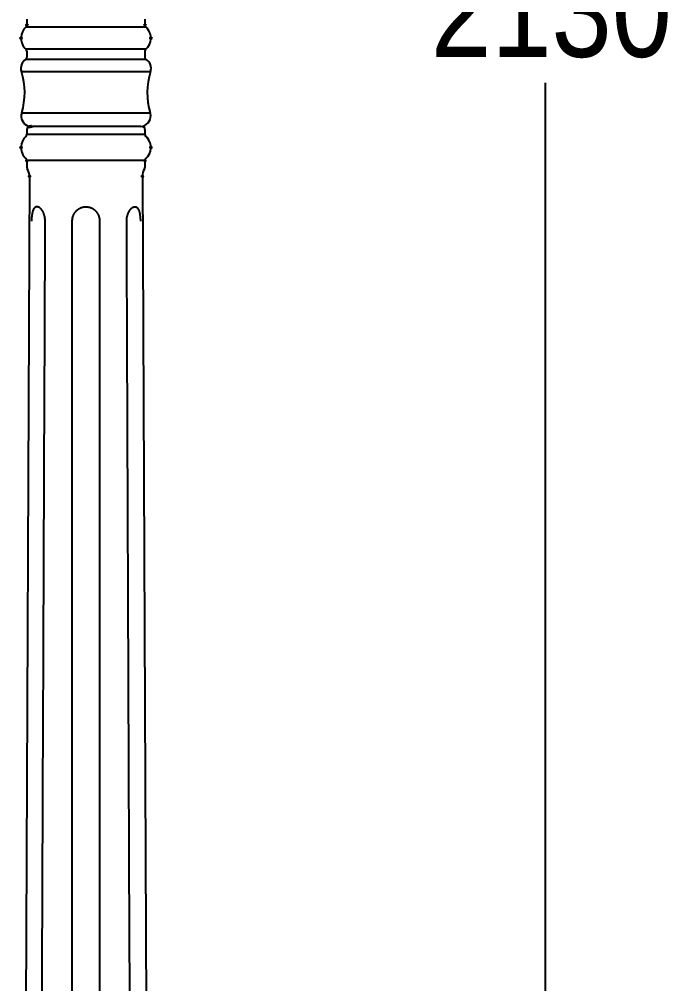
# Model space of a CAD drawing. Extents: x 0 to 88, y 0 to 429.
# Drawn here: x 16.3 to 88.5, y 107.4 to 214.8 of the extents above; entities that cross this region are included whole.
import ezdxf

# ---------------------------------------------------------------- set-up
doc = ezdxf.new("R2010")
doc.units = 0
doc.layers.add('LIVELLO_1', color=160, linetype='Continuous')
doc.styles.add('STD', font='txt')

# ---------------------------------------------------------------- blocks, each defined once
blk = doc.blocks.new('AI9-BLK1')
at = {"layer": 'LIVELLO_1', "color": 7}
for p, q in [((-26.81, 0.29), (-26.81, -0.35)), ((-13.67, 0.29), (-13.67, -0.35)), ((-13.57, -0.57), (-26.91, -0.57)), ((-13.57, -3.05), (-26.91, -3.05)), ((-13.53, -4.19), (-26.95, -4.19)), ((-26.81, -3.27), (-26.81, -3.94)), ((-13.67, -3.27), (-13.67, -3.94)), ((-27.42, -5.54), (-13.05, -5.54)), ((30.86, -6.8), (30.86, -186.05)), ((-27.39, -10.12), (-13.08, -10.12)), ((-26.51, -11.68), (-26.12, -11.64)), ((-14.13, -11.64), (-26.35, -11.64)), ((-14.35, -11.64), (-26.12, -11.64)), ((-13.96, -11.68), (-14.35, -11.64)), ((-26.81, -11.97), (-26.81, -12.52)), ((-13.67, -12.52), (-26.81, -12.52)), ((-13.67, -11.97), (-13.67, -12.52)), ((-13.67, -15.44), (-26.81, -15.44)), ((-26.81, -15.44), (-26.81, -16.2)), ((-13.67, -15.44), (-13.67, -16.2)), ((-26.51, -17.2), (-27.1, -147.01)), ((-13.96, -17.2), (-13.37, -147.01))]:
    blk.add_line(p, q, dxfattribs=at)
for centre, radius in [((-13.01, -1.81), 0.0925), ((-26.35, -11.64), 0.0919), ((-13.01, -13.98), 0.0925)]:
    blk.add_circle(centre, radius, dxfattribs=at)
for centre, major_axis, ratio in [((-26.81, -0.35), (0.0913, 0), 0.960468), ((-13.67, -0.35), (0.0913, 0), 0.960468), ((-27.47, -1.81), (-0.0005, -0.0925), 0.968328), ((-26.52, -11.68), (0.0024, -0.0925), 0.973598), ((-27.47, -13.98), (-0.0028, -0.0923), 0.968758), ((-26.81, -15.44), (0.0913, 0), 0.960468), ((-13.67, -15.44), (0.0913, 0), 0.960468), ((-26.52, -17.2), (0.0901, 0), 0.973599), ((-13.96, -17.2), (-0.004, -0.0923), 0.981333)]:
    blk.add_ellipse(centre, major_axis=major_axis, ratio=ratio, dxfattribs=at)
for points, knots in [([(-26.91, -0.57), (-27.6, -1.18), (-27.65, -2.23), (-27.05, -2.91), (-27, -2.96), (-26.96, -3.01), (-26.91, -3.05)], [0, 0, 0, 0, 1, 1, 1, 2, 2, 2, 2]), ([(-13.57, -3.05), (-12.88, -2.44), (-12.82, -1.4), (-13.43, -0.71), (-13.47, -0.66), (-13.52, -0.61), (-13.57, -0.57)], [0, 0, 0, 0, 1, 1, 1, 2, 2, 2, 2]), ([(-27.39, -10.12), (-27.59, -10.75), (-27.24, -11.4), (-26.62, -11.6), (-26.53, -11.62), (-26.44, -11.64), (-26.35, -11.64)], [0, 0, 0, 0, 1, 1, 1, 2, 2, 2, 2]), ([(-14.13, -11.64), (-13.47, -11.6), (-12.99, -11.04), (-13.03, -10.39), (-13.04, -10.3), (-13.06, -10.21), (-13.08, -10.12)], [0, 0, 0, 0, 1, 1, 1, 2, 2, 2, 2]), ([(-26.91, -12.74), (-27.6, -13.35), (-27.65, -14.4), (-27.05, -15.08), (-27, -15.13), (-26.96, -15.18), (-26.91, -15.22)], [0, 0, 0, 0, 1, 1, 1, 2, 2, 2, 2]), ([(-13.57, -15.22), (-12.88, -14.61), (-12.82, -13.56), (-13.43, -12.88), (-13.47, -12.83), (-13.52, -12.79), (-13.57, -12.74)], [0, 0, 0, 0, 1, 1, 1, 2, 2, 2, 2]), ([(-24.77, -22.18), (-24.77, -22.12), (-24.77, -22.06), (-24.78, -22), (-24.78, -21.94), (-24.79, -21.89), (-24.8, -21.84), (-24.8, -21.8), (-24.81, -21.76), (-24.82, -21.71), (-24.82, -21.67), (-24.83, -21.63), (-24.84, -21.59), (-24.85, -21.57), (-24.86, -21.54), (-24.87, -21.51), (-24.87, -21.48), (-24.89, -21.45), (-24.89, -21.43), (-24.9, -21.4), (-24.91, -21.37), (-24.92, -21.35), (-24.93, -21.32), (-24.95, -21.29), (-24.96, -21.26), (-24.97, -21.24), (-24.98, -21.21), (-24.99, -21.19), (-25, -21.16), (-25.02, -21.14), (-25.03, -21.12), (-25.05, -21.09), (-25.06, -21.07), (-25.07, -21.04), (-25.08, -21.02), (-25.1, -21), (-25.12, -20.98), (-25.13, -20.96), (-25.14, -20.94), (-25.16, -20.92), (-25.17, -20.9), (-25.18, -20.89), (-25.2, -20.86), (-25.21, -20.85), (-25.23, -20.84), (-25.24, -20.82), (-25.26, -20.8), (-25.27, -20.79), (-25.28, -20.77), (-25.3, -20.76), (-25.31, -20.75), (-25.33, -20.74), (-25.34, -20.72), (-25.36, -20.71), (-25.37, -20.7), (-25.38, -20.69), (-25.4, -20.68), (-25.41, -20.67), (-25.42, -20.66), (-25.44, -20.65), (-25.45, -20.64), (-25.47, -20.64), (-25.48, -20.63), (-25.49, -20.62), (-25.51, -20.62), (-25.52, -20.61), (-25.54, -20.61), (-25.55, -20.6), (-25.56, -20.6), (-25.57, -20.6), (-25.59, -20.59), (-25.6, -20.59), (-25.61, -20.58), (-25.63, -20.58), (-25.63, -20.58), (-25.65, -20.58), (-25.66, -20.58), (-25.68, -20.58), (-25.69, -20.58), (-25.7, -20.58), (-25.72, -20.58), (-25.72, -20.58), (-25.74, -20.58), (-25.75, -20.58), (-25.76, -20.58), (-25.77, -20.58), (-25.79, -20.59), (-25.8, -20.59), (-25.81, -20.6), (-25.82, -20.6), (-25.83, -20.61), (-25.84, -20.61), (-25.86, -20.62), (-25.87, -20.62), (-25.88, -20.63), (-25.89, -20.64), (-25.9, -20.64), (-25.91, -20.65), (-25.92, -20.66), (-25.93, -20.67), (-25.94, -20.68), (-25.95, -20.69), (-25.96, -20.7), (-25.97, -20.71), (-25.98, -20.72), (-25.99, -20.74), (-26, -20.75), (-26.01, -20.76), (-26.02, -20.77), (-26.03, -20.79), (-26.04, -20.8), (-26.05, -20.82), (-26.06, -20.84), (-26.07, -20.85), (-26.07, -20.86), (-26.08, -20.89), (-26.09, -20.9), (-26.1, -20.92), (-26.11, -20.94), (-26.12, -20.96), (-26.12, -20.98), (-26.13, -21), (-26.14, -21.02), (-26.15, -21.05), (-26.16, -21.07), (-26.16, -21.09), (-26.17, -21.12), (-26.18, -21.14), (-26.18, -21.16), (-26.19, -21.19), (-26.2, -21.21), (-26.2, -21.24), (-26.21, -21.26), (-26.22, -21.29), (-26.22, -21.32), (-26.23, -21.35), (-26.23, -21.37), (-26.23, -21.4), (-26.24, -21.43), (-26.25, -21.46), (-26.25, -21.49), (-26.25, -21.51), (-26.26, -21.54), (-26.26, -21.57), (-26.26, -21.59), (-26.27, -21.63), (-26.27, -21.67), (-26.28, -21.72), (-26.28, -21.76), (-26.28, -21.8), (-26.28, -21.84), (-26.29, -21.9), (-26.29, -21.95), (-26.29, -22), (-26.29, -22.06), (-26.29, -22.12), (-26.3, -22.18)], [0, 0, 0, 0, 1, 1, 1, 2, 2, 2, 3, 3, 3, 4, 4, 4, 5, 5, 5, 6, 6, 6, 7, 7, 7, 8, 8, 8, 9, 9, 9, 10, 10, 10, 11, 11, 11, 12, 12, 12, 13, 13, 13, 14, 14, 14, 15, 15, 15, 16, 16, 16, 17, 17, 17, 18, 18, 18, 19, 19, 19, 20, 20, 20, 21, 21, 21, 22, 22, 22, 23, 23, 23, 24, 24, 24, 25, 25, 25, 26, 26, 26, 27, 27, 27, 28, 28, 28, 29, 29, 29, 30, 30, 30, 31, 31, 31, 32, 32, 32, 33, 33, 33, 34, 34, 34, 35, 35, 35, 36, 36, 36, 37, 37, 37, 38, 38, 38, 39, 39, 39, 40, 40, 40, 41, 41, 41, 42, 42, 42, 43, 43, 43, 44, 44, 44, 45, 45, 45, 46, 46, 46, 47, 47, 47, 48, 48, 48, 49, 49, 49, 50, 50, 50, 51, 51, 51, 52, 52, 52, 52]), ([(-21.76, -22.18), (-21.76, -22.12), (-21.76, -22.07), (-21.75, -22.01), (-21.75, -21.96), (-21.74, -21.91), (-21.73, -21.86), (-21.72, -21.82), (-21.71, -21.78), (-21.7, -21.74), (-21.7, -21.71), (-21.68, -21.67), (-21.67, -21.63), (-21.66, -21.61), (-21.65, -21.58), (-21.64, -21.55), (-21.63, -21.53), (-21.62, -21.5), (-21.61, -21.48), (-21.6, -21.45), (-21.59, -21.42), (-21.57, -21.4), (-21.56, -21.37), (-21.54, -21.35), (-21.52, -21.32), (-21.51, -21.3), (-21.49, -21.27), (-21.48, -21.25), (-21.46, -21.22), (-21.45, -21.2), (-21.43, -21.18), (-21.41, -21.15), (-21.39, -21.13), (-21.37, -21.11), (-21.35, -21.08), (-21.33, -21.06), (-21.31, -21.04), (-21.29, -21.02), (-21.27, -21), (-21.26, -20.98), (-21.23, -20.96), (-21.21, -20.94), (-21.19, -20.92), (-21.17, -20.91), (-21.15, -20.89), (-21.13, -20.88), (-21.1, -20.86), (-21.08, -20.84), (-21.06, -20.83), (-21.04, -20.81), (-21.02, -20.8), (-20.99, -20.79), (-20.97, -20.77), (-20.95, -20.76), (-20.92, -20.75), (-20.9, -20.74), (-20.88, -20.72), (-20.86, -20.71), (-20.84, -20.7), (-20.82, -20.7), (-20.79, -20.69), (-20.77, -20.68), (-20.75, -20.66), (-20.73, -20.66), (-20.71, -20.65), (-20.69, -20.64), (-20.67, -20.64), (-20.64, -20.63), (-20.61, -20.62), (-20.58, -20.62), (-20.54, -20.61), (-20.51, -20.6), (-20.49, -20.6), (-20.45, -20.59), (-20.41, -20.58), (-20.37, -20.58), (-20.33, -20.58), (-20.28, -20.58), (-20.24, -20.58)], [0, 0, 0, 0, 1, 1, 1, 2, 2, 2, 3, 3, 3, 4, 4, 4, 5, 5, 5, 6, 6, 6, 7, 7, 7, 8, 8, 8, 9, 9, 9, 10, 10, 10, 11, 11, 11, 12, 12, 12, 13, 13, 13, 14, 14, 14, 15, 15, 15, 16, 16, 16, 17, 17, 17, 18, 18, 18, 19, 19, 19, 20, 20, 20, 21, 21, 21, 22, 22, 22, 23, 23, 23, 24, 24, 24, 25, 25, 25, 26, 26, 26, 26]), ([(-20.24, -20.58), (-20.19, -20.58), (-20.15, -20.58), (-20.11, -20.58), (-20.07, -20.58), (-20.03, -20.59), (-19.99, -20.6), (-19.96, -20.6), (-19.93, -20.61), (-19.9, -20.62), (-19.87, -20.62), (-19.84, -20.63), (-19.81, -20.64), (-19.79, -20.64), (-19.77, -20.65), (-19.75, -20.66), (-19.73, -20.66), (-19.7, -20.68), (-19.69, -20.69), (-19.66, -20.7), (-19.64, -20.7), (-19.62, -20.71), (-19.6, -20.72), (-19.57, -20.74), (-19.55, -20.75), (-19.53, -20.76), (-19.51, -20.77), (-19.48, -20.79), (-19.46, -20.8), (-19.44, -20.81), (-19.42, -20.82), (-19.4, -20.84), (-19.37, -20.86), (-19.35, -20.88), (-19.33, -20.89), (-19.31, -20.91), (-19.29, -20.92), (-19.27, -20.94), (-19.25, -20.96), (-19.22, -20.98), (-19.2, -21), (-19.19, -21.02), (-19.17, -21.04), (-19.15, -21.06), (-19.12, -21.08), (-19.1, -21.1), (-19.09, -21.12), (-19.07, -21.15), (-19.05, -21.17), (-19.03, -21.2), (-19.02, -21.22), (-19, -21.25), (-18.98, -21.27), (-18.97, -21.29), (-18.95, -21.32), (-18.93, -21.35), (-18.92, -21.37), (-18.91, -21.4), (-18.89, -21.42), (-18.88, -21.45), (-18.87, -21.48), (-18.85, -21.5), (-18.84, -21.53), (-18.83, -21.55), (-18.83, -21.58), (-18.81, -21.61), (-18.8, -21.63), (-18.8, -21.67), (-18.78, -21.71), (-18.77, -21.74), (-18.76, -21.78), (-18.75, -21.82), (-18.75, -21.86), (-18.74, -21.91), (-18.73, -21.96), (-18.73, -22.01), (-18.72, -22.07), (-18.72, -22.12), (-18.72, -22.18)], [0, 0, 0, 0, 1, 1, 1, 2, 2, 2, 3, 3, 3, 4, 4, 4, 5, 5, 5, 6, 6, 6, 7, 7, 7, 8, 8, 8, 9, 9, 9, 10, 10, 10, 11, 11, 11, 12, 12, 12, 13, 13, 13, 14, 14, 14, 15, 15, 15, 16, 16, 16, 17, 17, 17, 18, 18, 18, 19, 19, 19, 20, 20, 20, 21, 21, 21, 22, 22, 22, 23, 23, 23, 24, 24, 24, 25, 25, 25, 26, 26, 26, 26]), ([(-15.7, -22.18), (-15.7, -22.12), (-15.7, -22.06), (-15.7, -22), (-15.69, -21.94), (-15.69, -21.89), (-15.68, -21.84), (-15.68, -21.8), (-15.66, -21.76), (-15.66, -21.71), (-15.65, -21.67), (-15.64, -21.63), (-15.63, -21.59), (-15.62, -21.57), (-15.62, -21.54), (-15.61, -21.51), (-15.6, -21.48), (-15.59, -21.45), (-15.58, -21.43), (-15.58, -21.4), (-15.56, -21.37), (-15.55, -21.35), (-15.54, -21.32), (-15.53, -21.29), (-15.52, -21.26), (-15.51, -21.24), (-15.5, -21.21), (-15.48, -21.19), (-15.47, -21.16), (-15.46, -21.14), (-15.44, -21.11), (-15.43, -21.09), (-15.42, -21.07), (-15.4, -21.04), (-15.39, -21.02), (-15.38, -21), (-15.36, -20.98), (-15.35, -20.96), (-15.33, -20.94), (-15.32, -20.92), (-15.31, -20.9), (-15.29, -20.89), (-15.28, -20.86), (-15.26, -20.85), (-15.25, -20.84), (-15.24, -20.82), (-15.22, -20.8), (-15.21, -20.79), (-15.19, -20.77), (-15.18, -20.76), (-15.16, -20.75), (-15.15, -20.74), (-15.14, -20.72), (-15.12, -20.71), (-15.11, -20.7), (-15.09, -20.69), (-15.08, -20.68), (-15.06, -20.67), (-15.05, -20.66), (-15.04, -20.65), (-15.03, -20.64), (-15.01, -20.64), (-15, -20.63), (-14.99, -20.62), (-14.97, -20.62), (-14.96, -20.61), (-14.94, -20.61), (-14.93, -20.6), (-14.92, -20.6), (-14.9, -20.6), (-14.89, -20.59), (-14.88, -20.59), (-14.86, -20.58), (-14.85, -20.58), (-14.84, -20.58), (-14.83, -20.58), (-14.81, -20.58), (-14.8, -20.58), (-14.79, -20.58), (-14.77, -20.58), (-14.76, -20.58), (-14.75, -20.58), (-14.74, -20.58), (-14.73, -20.58), (-14.72, -20.58), (-14.7, -20.59), (-14.69, -20.59), (-14.68, -20.6), (-14.66, -20.6), (-14.66, -20.6), (-14.64, -20.61), (-14.63, -20.61), (-14.62, -20.62), (-14.61, -20.62), (-14.6, -20.63), (-14.59, -20.64), (-14.58, -20.64), (-14.57, -20.65), (-14.56, -20.66), (-14.55, -20.67), (-14.53, -20.68), (-14.52, -20.69), (-14.52, -20.7), (-14.5, -20.71), (-14.49, -20.72), (-14.48, -20.74), (-14.48, -20.75), (-14.46, -20.76), (-14.46, -20.77), (-14.45, -20.79), (-14.44, -20.8), (-14.43, -20.82), (-14.42, -20.84), (-14.41, -20.85), (-14.4, -20.86), (-14.39, -20.89), (-14.38, -20.9), (-14.38, -20.92), (-14.37, -20.94), (-14.36, -20.96), (-14.35, -20.98), (-14.34, -21), (-14.33, -21.02), (-14.32, -21.05), (-14.32, -21.07), (-14.31, -21.09), (-14.31, -21.12), (-14.3, -21.14), (-14.29, -21.16), (-14.28, -21.19), (-14.28, -21.21), (-14.27, -21.24), (-14.27, -21.26), (-14.26, -21.29), (-14.26, -21.32), (-14.25, -21.35), (-14.24, -21.37), (-14.24, -21.4), (-14.24, -21.43), (-14.23, -21.46), (-14.23, -21.49), (-14.23, -21.51), (-14.22, -21.54), (-14.22, -21.57), (-14.22, -21.59), (-14.21, -21.64), (-14.2, -21.67), (-14.2, -21.72), (-14.2, -21.76), (-14.2, -21.8), (-14.19, -21.84), (-14.19, -21.9), (-14.18, -21.95), (-14.18, -22), (-14.18, -22), (-14.18, -22.18), (-14.18, -22.18)], [0, 0, 0, 0, 1, 1, 1, 2, 2, 2, 3, 3, 3, 4, 4, 4, 5, 5, 5, 6, 6, 6, 7, 7, 7, 8, 8, 8, 9, 9, 9, 10, 10, 10, 11, 11, 11, 12, 12, 12, 13, 13, 13, 14, 14, 14, 15, 15, 15, 16, 16, 16, 17, 17, 17, 18, 18, 18, 19, 19, 19, 20, 20, 20, 21, 21, 21, 22, 22, 22, 23, 23, 23, 24, 24, 24, 25, 25, 25, 26, 26, 26, 27, 27, 27, 28, 28, 28, 29, 29, 29, 30, 30, 30, 31, 31, 31, 32, 32, 32, 33, 33, 33, 34, 34, 34, 35, 35, 35, 36, 36, 36, 37, 37, 37, 38, 38, 38, 39, 39, 39, 40, 40, 40, 41, 41, 41, 42, 42, 42, 43, 43, 43, 44, 44, 44, 45, 45, 45, 46, 46, 46, 47, 47, 47, 48, 48, 48, 49, 49, 49, 50, 50, 50, 51, 51, 51, 52, 52, 52, 52]), ([(-25.26, -143.6), (-25.18, -123.37), (-25.1, -103.13), (-25.02, -82.89), (-24.93, -62.66), (-24.85, -42.42), (-24.77, -22.18)], [0, 0, 0, 0, 1, 1, 1, 2, 2, 2, 2]), ([(-21.77, -143.6), (-21.77, -123.37), (-21.77, -103.13), (-21.76, -82.89), (-21.76, -62.66), (-21.76, -42.42), (-21.76, -22.18)], [0, 0, 0, 0, 1, 1, 1, 2, 2, 2, 2]), ([(-18.72, -22.18), (-18.71, -42.42), (-18.71, -62.66), (-18.71, -82.89), (-18.71, -103.13), (-18.71, -123.37), (-18.71, -143.6)], [0, 0, 0, 0, 1, 1, 1, 2, 2, 2, 2]), ([(-15.22, -143.6), (-15.3, -123.37), (-15.38, -103.13), (-15.46, -82.89), (-15.54, -62.66), (-15.62, -42.42), (-15.7, -22.18)], [0, 0, 0, 0, 1, 1, 1, 2, 2, 2, 2])]:
    blk.add_open_spline(points, degree=3, knots=knots, dxfattribs=at)
for points in [[(-26.91, -0.57), (-26.85, -0.51), (-26.81, -0.44), (-26.81, -0.35)], [(-13.67, -0.35), (-13.67, -0.44), (-13.63, -0.51), (-13.57, -0.57)], [(-26.81, -3.27), (-26.81, -3.19), (-26.85, -3.11), (-26.91, -3.05)], [(-13.57, -3.05), (-13.63, -3.11), (-13.67, -3.19), (-13.67, -3.27)], [(-26.95, -4.19), (-27.39, -4.48), (-27.59, -5.03), (-27.42, -5.54)], [(-26.95, -4.19), (-26.86, -4.13), (-26.81, -4.04), (-26.81, -3.94)], [(-13.67, -3.94), (-13.67, -4.04), (-13.61, -4.13), (-13.53, -4.19)], [(-13.05, -5.54), (-12.89, -5.03), (-13.08, -4.48), (-13.53, -4.19)], [(-27.39, -10.12), (-26.93, -8.63), (-26.94, -7.03), (-27.42, -5.54)], [(-13.05, -5.54), (-13.53, -7.03), (-13.54, -8.63), (-13.08, -10.12)], [(-26.51, -11.68), (-26.68, -11.68), (-26.81, -11.81), (-26.81, -11.97)], [(-13.67, -11.97), (-13.67, -11.81), (-13.8, -11.68), (-13.96, -11.68)], [(-26.91, -12.74), (-26.85, -12.69), (-26.81, -12.61), (-26.81, -12.52)], [(-13.67, -12.52), (-13.67, -12.61), (-13.63, -12.69), (-13.57, -12.74)], [(-26.81, -15.44), (-26.81, -15.36), (-26.85, -15.28), (-26.91, -15.22)], [(-13.57, -15.22), (-13.63, -15.28), (-13.67, -15.36), (-13.67, -15.44)], [(-26.81, -16.2), (-26.81, -16.25), (-26.79, -16.31), (-26.76, -16.35)], [(-26.51, -17.2), (-26.51, -16.9), (-26.6, -16.61), (-26.76, -16.35)], [(-13.71, -16.35), (-13.88, -16.61), (-13.96, -16.9), (-13.96, -17.2)], [(-13.71, -16.35), (-13.68, -16.31), (-13.67, -16.25), (-13.67, -16.2)]]:
    blk.add_open_spline(points, degree=3, dxfattribs=at)
at = {"layer": 'LIVELLO_1', "color": 7, "insert": (18.17, 6.63), "char_height": 10.5253, "attachment_point": 1, "style": 'STD'}
blk.add_mtext('\\fArial Narrow|b0|i0;\\H10.5253;\\C7;2130', dxfattribs=at)

msp = doc.modelspace()

# ---------------------------------------------------------------- block references
at = {"layer": 'LIVELLO_1', "color": 7}
msp.add_blockref('AI9-BLK1', (43.97139, 214.470888), dxfattribs=at)

doc.saveas('drawing.dxf')
